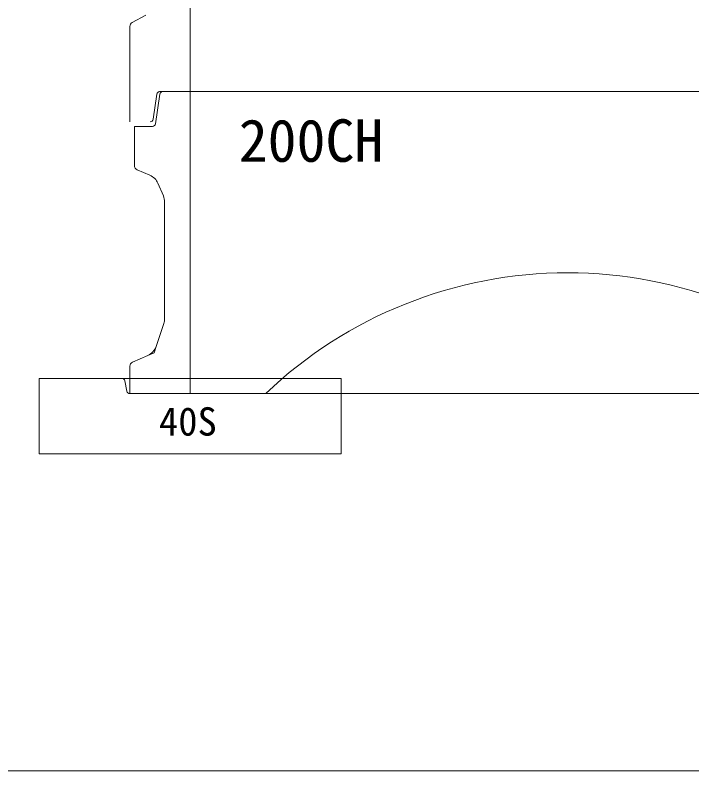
# Model space of a CAD drawing. Units: millimetres at full size, sheet at 1:20; details may follow other scales. Extents: x -4514 to 4514, y -3160 to 3160.
# Drawn here: x -3933 to -3484, y 196 to 697 of the extents above; entities that cross this region are included whole.
import ezdxf
from ezdxf.enums import TextEntityAlignment as Align

# ---------------------------------------------------------------- set-up
doc = ezdxf.new("R2010")
doc.units = ezdxf.units.MM
doc.header["$LTSCALE"] = 20
doc.layers.add('0-7_TEMP01', color=3, linetype='Continuous', lineweight=18)
doc.layers.add('0-9_躯体', color=7, linetype='Continuous', lineweight=9)
doc.layers.add('0-F_注釈', color=1, linetype='Continuous')
doc.styles.add('ＭＳ ゴシック', font='')
doc.styles.get('ＭＳ ゴシック').set_extended_font_data('MS Gothic')

msp = doc.modelspace()

# ---------------------------------------------------------------- linework, layer by layer
at = {"layer": '0-7_TEMP01'}
for p, q in [((-3716.75, 446.11), (-3416.75, 446.11)), ((-4393.55, 196.11), (1306.45, 196.11))]:
    msp.add_line(p, q, dxfattribs=at)
at = {"layer": '0-9_躯体'}
for p, q in [((-3816.75, 846.11), (-3816.75, 646.11)), ((-3846.09, 696.79), (-3855.16, 691.95)), ((-3856.75, 689.31), (-3856.75, 646.11)), ((-3856.75, 646.11), (-3856.75, 626.11)), ((-3837.01, 646.11), (-3566.75, 646.11)), ((-3566.75, 646.11), (-3835.01, 646.11)), ((-3816.75, 646.11), (-3816.75, 446.11)), ((-3296.49, 646.11), (-3566.75, 646.11)), ((-3566.75, 646.11), (-3298.49, 646.11)), ((-3838.99, 644.38), (-3841.32, 627.83)), ((-3836.99, 644.38), (-3839.74, 624.83)), ((-3853.75, 623.11), (-3853.75, 597.09)), ((-3841.72, 623.11), (-3853.75, 623.11)), ((-3841.72, 623.11), (-3853.75, 623.11)), ((-3851.93, 594.33), (-3843.42, 590.68)), ((-3838.17, 585.43), (-3834.56, 577)), ((-3833.74, 573.06), (-3833.74, 495.73)), ((-3834.26, 492.57), (-3839.34, 477.33)), ((-3840.74, 473.11), (-3839.34, 477.33)), ((-3844.82, 471.33), (-3854.95, 466.89)), ((-3840.74, 473.11), (-3844.82, 471.33)), ((-3856.75, 464.14), (-3856.75, 446.11)), ((-3716.75, 456.11), (-3916.75, 456.11)), ((-3916.75, 456.11), (-3916.75, 406.11)), ((-3716.75, 456.11), (-3716.75, 406.11)), ((-3860.07, 454.5), (-3858.71, 447.72)), ((-3766.75, 446.11), (-3856.75, 446.11)), ((-3856.75, 446.11), (-3716.75, 446.11)), ((-3716.75, 406.11), (-3916.75, 406.11))]:
    msp.add_line(p, q, dxfattribs=at)
for centre, radius, start, end in [((-3853.75, 689.31), 3, 118.073, 180), ((-3837.01, 644.11), 2, 90, 172.001), ((-3835.01, 644.11), 2, 90, 172.001), ((-3843.3, 628.11), 2, 270, 352.001), ((-3841.72, 625.11), 2, 270, 352.001), ((-3850.75, 597.09), 3, 180, 246.801), ((-3847.36, 581.49), 10, 23.199, 66.802), ((-3843.75, 573.06), 10, 0, 23.199), ((-3566.75, 236.11), 290, 90, 133.603), ((-3566.75, 236.11), 290, 46.397, 90), ((-3843.75, 495.73), 10, 341.565, 0), ((-3848.83, 480.49), 10, 293.629, 341.565), ((-3853.75, 464.14), 3, 113.629, 180), ((-3862.02, 454.11), 2, 11.31, 90), ((-3856.75, 448.11), 2, 191.31, 270)]:
    msp.add_arc(centre, radius, start, end, dxfattribs=at)

# ---------------------------------------------------------------- texts
at = {"layer": '0-F_注釈', "style": 'ＭＳ ゴシック'}
for s, height, p in [('200CH', 28.15, (-3784.63, 591.17)), ('40S', 18.77, (-3837.46, 412.59))]:
    msp.add_text(s, height=height, dxfattribs=at).set_placement(p, align=Align.BOTTOM_LEFT)

doc.saveas('drawing.dxf')
